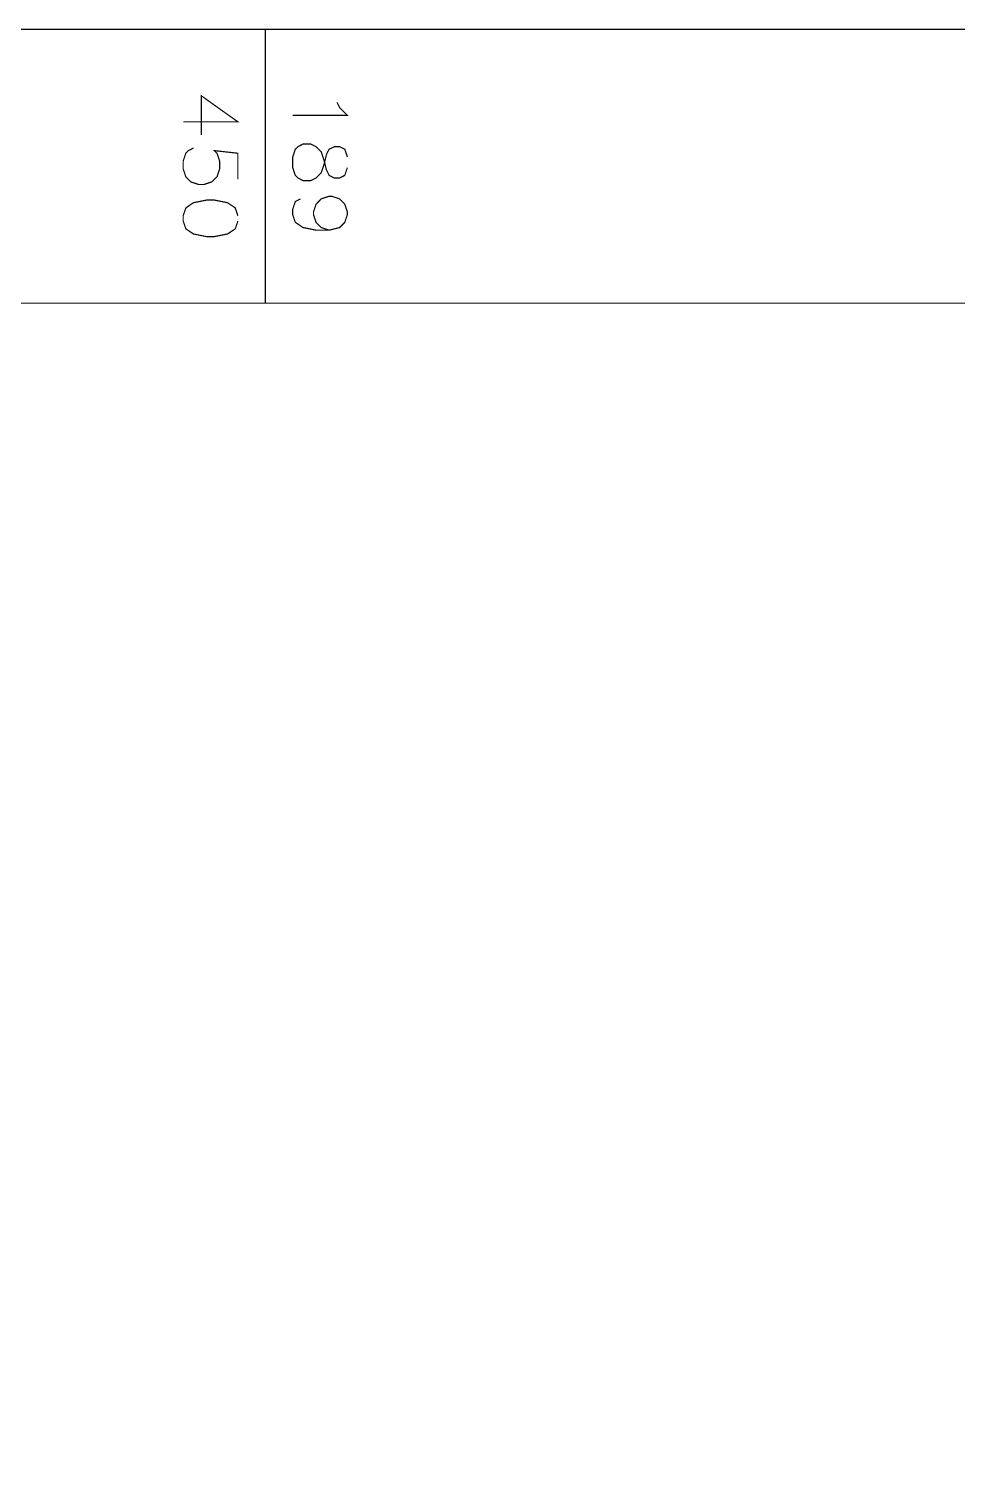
# Model space of a CAD drawing. Extents: x 489 to 720, y 1028 to 1176.
# Drawn here: x 544.17 to 552.66, y 1088.12 to 1101.28 of the extents above; entities that cross this region are included whole.
import ezdxf

# ---------------------------------------------------------------- set-up
doc = ezdxf.new("R2010")
doc.units = 0
doc.header["$MEASUREMENT"] = 0
doc.layers.add('1202', color=7, linetype='Continuous')
doc.layers.add('M1280', color=7, linetype='Continuous')

msp = doc.modelspace()

# ---------------------------------------------------------------- linework, layer by layer
at = {"layer": '1202', "color": 7, "linetype": 'Continuous', "ltscale": 0.045455, "const_width": 0.0112}
for points in [[(488.854, 1028.441), (562.687, 1028.441), (562.687, 1101.273), (488.854, 1101.273)], [(546.33, 1101.273), (546.33, 1098.771)], [(545.58, 1100.428), (546.08, 1100.428), (545.746, 1100.666), (545.746, 1100.308)], [(546.986, 1100.606), (547.01, 1100.558), (547.081, 1100.487), (546.581, 1100.487)], [(546.08, 1099.903), (546.08, 1100.141), (545.865, 1100.165), (545.889, 1100.141), (545.913, 1100.07), (545.913, 1099.998), (545.889, 1099.926), (545.841, 1099.879), (545.77, 1099.855), (545.722, 1099.855), (545.65, 1099.879), (545.604, 1099.926), (545.58, 1099.998), (545.58, 1100.07), (545.604, 1100.141), (545.628, 1100.165), (545.674, 1100.189)], [(547.081, 1100.106), (547.057, 1100.178), (547.01, 1100.201), (546.962, 1100.201), (546.914, 1100.178), (546.89, 1100.13), (546.866, 1100.034), (546.842, 1099.963), (546.795, 1099.915), (546.747, 1099.891), (546.675, 1099.891), (546.629, 1099.915), (546.605, 1099.939), (546.581, 1100.01), (546.581, 1100.106), (546.605, 1100.178), (546.629, 1100.201), (546.675, 1100.225), (546.747, 1100.225), (546.795, 1100.201), (546.842, 1100.154), (546.866, 1100.082), (546.89, 1099.987), (546.914, 1099.939), (546.962, 1099.915), (547.01, 1099.915), (547.057, 1099.939), (547.081, 1100.01)], [(546.08, 1099.57), (546.056, 1099.641), (545.985, 1099.689), (545.865, 1099.713), (545.794, 1099.713), (545.674, 1099.689), (545.604, 1099.641), (545.58, 1099.57), (545.58, 1099.522), (545.604, 1099.45), (545.674, 1099.403), (545.794, 1099.379), (545.865, 1099.379), (545.985, 1099.403), (546.056, 1099.45), (546.08, 1099.522)], [(546.914, 1099.438), (546.842, 1099.462), (546.795, 1099.509), (546.771, 1099.581), (546.771, 1099.605), (546.795, 1099.676), (546.842, 1099.724), (546.914, 1099.748), (546.938, 1099.748), (547.01, 1099.724), (547.057, 1099.676), (547.081, 1099.605), (547.081, 1099.581), (547.057, 1099.509), (547.01, 1099.462), (546.914, 1099.438), (546.795, 1099.438), (546.675, 1099.462), (546.605, 1099.509), (546.581, 1099.581), (546.581, 1099.629), (546.605, 1099.7), (546.652, 1099.724)], [(491.356, 1030.943), (560.185, 1030.943), (560.185, 1098.771), (491.356, 1098.771)]]:
    msp.add_lwpolyline(points, dxfattribs=at)
at = {"layer": 'M1280', "color": 7, "linetype": 'Continuous', "ltscale": 0.045455, "const_width": 0.0112}
msp.add_lwpolyline([(491.356, 1030.943), (560.185, 1030.943), (560.185, 1098.771), (491.356, 1098.771)], dxfattribs=at)

doc.saveas('drawing.dxf')
